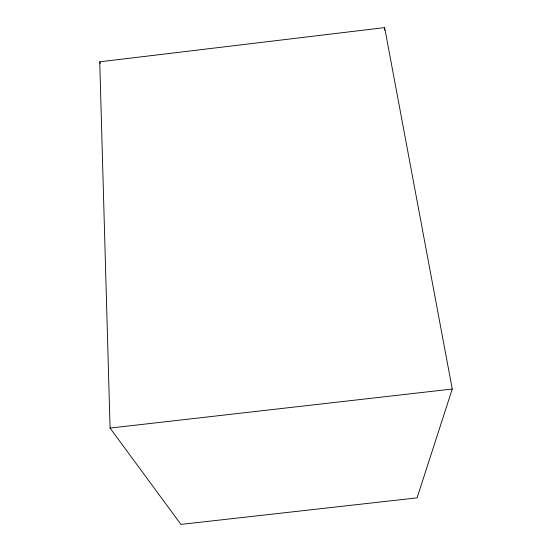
<?xml version="1.0" encoding="UTF-8"?>
<svg xmlns="http://www.w3.org/2000/svg" width="552" height="552" viewBox="0 0 552 552"><rect width="100%" height="100%" fill="white"/><g stroke="black" fill="none" stroke-linecap="round" stroke-linejoin="round"><path stroke-width="0.83" d="M384.475 30.181L384.64 27.6L99.74 61.824L110.069 428.076L180.925 524.4L417.091 497.856L452.26 389.029L384.64 27.6M110.069 428.076L452.26 389.029M99.74 61.824L100.312 63.445"/></g></svg>
